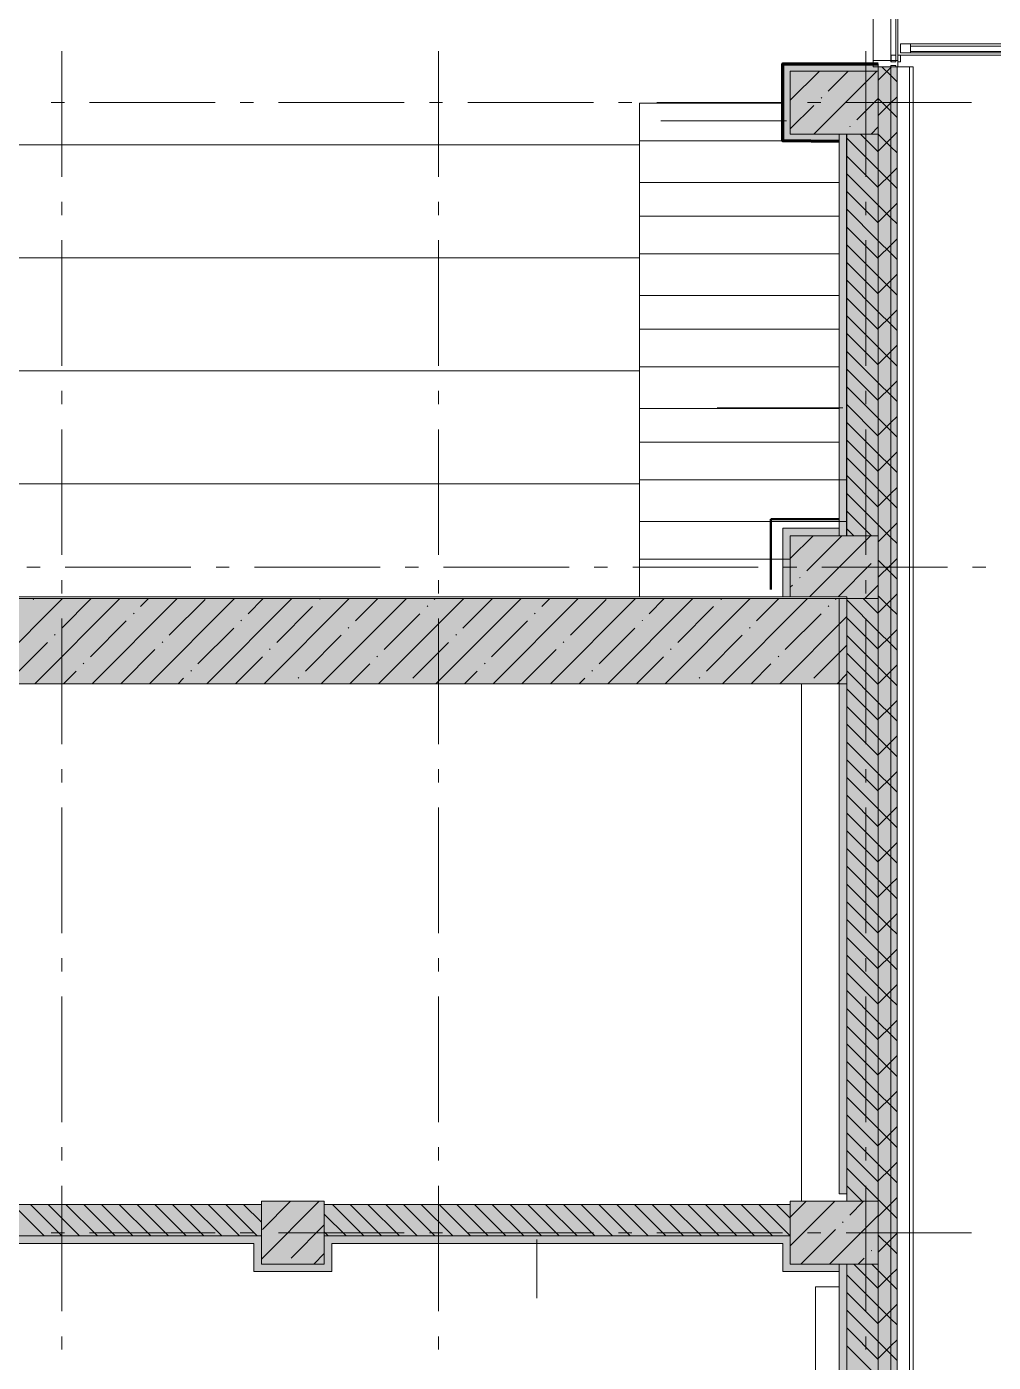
# Model space of a CAD drawing. Header units: millimetres. Extents: x -537608 to 253996, y -217170 to 186033.
# Drawn here: x -349005 to -341310, y -193632 to -182995 of the extents above; entities that cross this region are included whole.
import ezdxf

# ---------------------------------------------------------------- set-up
doc = ezdxf.new("R2010")
doc.units = ezdxf.units.MM
doc.layers.add('16) Лак 1.6м', color=160, linetype='Continuous', lineweight=90)
doc.layers.add('PDF _Геометрия', color=7, linetype='Continuous')
doc.layers.add('PDF _Сплошная заливка', color=7, linetype='Continuous', true_color=0xffffff)

msp = doc.modelspace()

# ---------------------------------------------------------------- hatches: boundary and pattern name
at = {"layer": 'PDF _Сплошная заливка', "transparency": 33554559}
h = msp.add_hatch(color=256, dxfattribs=at)
h.paths.add_polyline_path([(-342126.1903, -200599.6527), (-342126.1903, -198049.6522), (-342226.1907, -198049.6522), (-342226.1907, -200599.6527)], flags=0)
h.paths.add_polyline_path([(-342226.1907, -196349.6512), (-342126.1903, -196349.6512), (-342126.1903, -183314.6469), (-342226.1907, -183314.6469), (-342226.1907, -196149.6503)], flags=0)
h.paths.add_polyline_path([(-342126.1903, -178789.6441), (-342126.1903, -177149.6437), (-342226.1907, -177149.6437), (-342226.1907, -178789.6441)], flags=0)
h.paths.add_polyline_path([(-342126.1903, -175449.6437), (-342126.1903, -174249.6427), (-342226.1907, -174249.6427), (-342226.1907, -175449.6437)], flags=0)
h.paths.add_polyline_path([(-342226.1907, -172549.6422), (-342126.1903, -172549.6422), (-342126.1903, -171314.6409), (-342226.1907, -171314.6409), (-342226.1907, -172525.337)], flags=0)
h.paths.add_polyline_path([(-342226.1907, -169614.6411), (-342126.1903, -169614.6411), (-342126.1903, -168529.6399), (-342226.1907, -168529.6399), (-342226.1907, -168959.1343)], flags=0)
h = msp.add_hatch(color=256, dxfattribs=at)
h.paths.add_polyline_path([(-342126.1903, -200499.6523), (-342076.1901, -200499.6523), (-342076.1901, -198049.6522), (-342126.1903, -198049.6522), (-342126.1903, -200341.7158)], flags=0)
h.paths.add_polyline_path([(-342126.1903, -196349.6512), (-342076.1901, -196349.6512), (-342076.1901, -183314.6469), (-342126.1903, -183314.6469), (-342126.1903, -195349.0331)], flags=0)
h.paths.add_polyline_path([(-342076.1901, -178789.6441), (-342076.1901, -177149.6437), (-342126.1903, -177149.6437), (-342126.1903, -178789.6441)], flags=0)
h.paths.add_polyline_path([(-342126.1903, -175449.6437), (-342076.1901, -175449.6437), (-342076.1901, -174249.6427), (-342126.1903, -174249.6427), (-342126.1903, -175378.2996)], flags=0)
h.paths.add_polyline_path([(-342076.1901, -172549.6422), (-342076.1901, -171314.6409), (-342126.1903, -171314.6409), (-342126.1903, -172549.6422)], flags=0)
h.paths.add_polyline_path([(-342126.1903, -169614.6411), (-342076.1901, -169614.6411), (-342076.1901, -168529.6399), (-342126.1903, -168529.6399), (-342126.1903, -168959.1343)], flags=0)
at = {"layer": 'PDF _Сплошная заливка', "true_color": 0x56bc34, "transparency": 33554559}
for points in [[(-342226.1907, -183349.6475), (-342226.1907, -183289.6468), (-342986.1923, -183289.6468), (-342986.1923, -183349.6475), (-342355.0063, -183349.6475)], [(-342537.5166, -183909.646), (-342537.5166, -183849.6475), (-342986.1923, -183849.6475), (-342986.1923, -183909.646), (-342926.1939, -183909.646)], [(-342537.5166, -187049.6466), (-342537.5166, -186989.6481), (-342986.1923, -186989.6481), (-342986.1923, -187049.6466), (-342926.1939, -187049.6466)], [(-347196.1921, -192684.6504), (-347136.1935, -192684.6504), (-347136.1935, -192624.6498), (-351266.198, -192624.6498), (-351266.198, -192684.6504), (-349944.4302, -192684.6504)], [(-342986.1923, -192684.6504), (-342926.1939, -192684.6504), (-342926.1939, -192624.6498), (-346576.1928, -192624.6498), (-346576.1928, -192684.6504), (-343198.2756, -192684.6504)], [(-346636.1999, -192909.6493), (-346576.1928, -192909.6493), (-346576.1928, -192849.6508), (-347136.1935, -192849.6508), (-347136.1935, -192909.6493)], [(-342536.1904, -192909.6493), (-342476.1919, -192909.6493), (-342476.1919, -192849.6508), (-342926.1939, -192849.6508), (-342926.1939, -192909.6493)]]:
    msp.add_hatch(color=85, dxfattribs=at).paths.add_polyline_path(points)
at = {"layer": 'PDF _Сплошная заливка', "transparency": 33554559}
h = msp.add_hatch(color=256, dxfattribs=at)
h.paths.add_polyline_path([(-342355.0063, -200049.6524), (-342226.1907, -200049.6524), (-342226.1907, -198109.6508), (-342476.1919, -198109.6508), (-342476.1919, -200049.6524)], flags=0)
h.paths.add_polyline_path([(-342476.1919, -196289.6504), (-342226.1907, -196289.6504), (-342226.1907, -196149.6503), (-342476.1919, -196149.6503)], flags=0)
h.paths.add_polyline_path([(-342273.5299, -195649.6502), (-342226.1907, -195649.6502), (-342226.1907, -192849.6508), (-342476.1919, -192849.6508), (-342476.1919, -195649.6502), (-342355.0063, -195649.6502)], flags=0)
h.paths.add_polyline_path([(-342476.1919, -192349.6485), (-342226.1907, -192349.6485), (-342226.1907, -187549.6467), (-342476.1919, -187549.6467), (-342476.1919, -191069.5899)], flags=0)
h.paths.add_polyline_path([(-342322.9531, -187049.6466), (-342226.1907, -187049.6466), (-342226.1907, -183849.6475), (-342476.1919, -183849.6475), (-342476.1919, -187049.6466)], flags=0)
msp.add_hatch(color=256, dxfattribs=at).paths.add_polyline_path([(-342226.1907, -187549.6467), (-342226.1907, -187049.6466), (-342926.1939, -187049.6466), (-342926.1939, -187534.6471), (-342476.1919, -187534.6471), (-342476.1919, -187549.6467)])
h = msp.add_hatch(color=256, dxfattribs=at)
h.paths.add_polyline_path([(-342476.1919, -188227.104), (-342476.1919, -187549.6467), (-355326.197, -187549.6467), (-355326.197, -188227.104), (-343198.2756, -188227.104)], flags=0)
h.paths.add_polyline_path([(-355786.1973, -188227.104), (-355366.1989, -188227.104), (-355366.1989, -187549.6467), (-355786.1973, -187549.6467), (-355786.1973, -188216.6277)], flags=0)
h = msp.add_hatch(color=256, dxfattribs=at)
h.paths.add_polyline_path([(-342926.1939, -192624.6498), (-342926.1939, -192374.6487), (-346636.1999, -192374.6487), (-346636.1999, -192624.6498), (-343198.2756, -192624.6498)], flags=0)
h.paths.add_polyline_path([(-353317.5075, -192624.6498), (-352026.1996, -192624.6498), (-352026.1996, -192374.6487), (-355326.197, -192374.6487), (-355326.197, -192624.6498), (-355004.0461, -192624.6498)], flags=0)
h.paths.add_polyline_path([(-351326.1966, -192624.6498), (-347136.1935, -192624.6498), (-347136.1935, -192374.6487), (-351326.1966, -192374.6487), (-351326.1966, -192621.2481)], flags=0)
h.paths.add_polyline_path([(-355676.1986, -192624.6498), (-355366.1989, -192624.6498), (-355366.1989, -192374.6487), (-355676.1986, -192374.6487)], flags=0)
at = {"layer": 'PDF _Сплошная заливка', "true_color": 0xd225fe, "transparency": 33554559}
h = msp.add_hatch(color=200, dxfattribs=at)
h.paths.add_polyline_path([(-342476.1919, -197506.1517), (-342476.1919, -196149.6503), (-342536.1904, -196149.6503), (-342536.1904, -197506.1517)], flags=0)
h.paths.add_polyline_path([(-342524.9175, -195649.6502), (-342476.1919, -195649.6502), (-342478.2156, -192849.6508), (-342536.1904, -192849.6508), (-342536.1904, -195649.6502)], flags=0)

# ---------------------------------------------------------------- linework, layer by layer
at = {"layer": '16) Лак 1.6м'}
msp.add_lwpolyline([(-342537.5166, -183909.646), (-342986.1923, -183904.6469), (-342986.1923, -183289.6468), (-342226.1907, -183289.6468)], dxfattribs=at)
at = {"layer": 'PDF _Геометрия', "lineweight": 9}
for p, q in [((-342266.1926, -181514.6453), (-342266.1926, -183264.6467)), ((-342126.1903, -183264.6467), (-342126.1903, -181514.6453)), ((-342086.197, -181514.6453), (-342086.197, -183264.6467)), ((-342069.1973, -181514.6453), (-342069.1973, -183264.6467)), ((-342050.191, -183130.6468), (-342050.191, -183202.6459)), ((-341080.1902, -183130.6468), (-342050.191, -183130.6468)), ((-342050.191, -183130.6468), (-342050.191, -183202.6459)), ((-341080.1902, -183130.6468), (-342050.191, -183130.6468)), ((-341970.1958, -183202.6459), (-341970.1958, -183130.6468)), ((-341160.194, -183148.6476), (-341970.1958, -183148.6476)), ((-342126.1903, -183264.6467), (-342266.1926, -183264.6467)), ((-342266.1926, -183264.6467), (-342266.1926, -183314.6469)), ((-342086.197, -183264.6467), (-342126.1903, -183264.6467)), ((-342126.1903, -183274.6471), (-342126.1903, -183264.6467)), ((-342122.1944, -183274.6471), (-342122.1944, -183220.6467)), ((-342122.1944, -183220.6467), (-342086.197, -183220.6467)), ((-342086.197, -183220.6467), (-342122.1944, -183220.6467)), ((-342122.1944, -183220.6467), (-342122.1944, -183274.6471)), ((-342069.1973, -183264.6467), (-342086.197, -183264.6467)), ((-342086.197, -183264.6467), (-342086.197, -183274.6471)), ((-342050.191, -183220.6467), (-342069.1973, -183220.6467)), ((-342069.1973, -183220.6467), (-342050.191, -183220.6467)), ((-342069.1973, -183314.6469), (-342069.1973, -183264.6467)), ((-342050.191, -183202.6459), (-341080.1902, -183202.6459)), ((-342050.191, -183202.6459), (-341080.1902, -183202.6459)), ((-341080.1902, -183220.6467), (-342050.191, -183220.6467)), ((-342050.191, -183220.6467), (-342050.191, -183274.6471)), ((-342050.191, -183274.6471), (-342050.191, -183220.6467)), ((-341160.194, -183192.6475), (-341970.1958, -183192.6475)), ((-342226.1907, -183289.6468), (-342986.1923, -183289.6468)), ((-342986.1923, -183289.6468), (-342986.1923, -183349.6475)), ((-342986.1923, -183349.6475), (-342986.1923, -183849.6475)), ((-342926.1939, -183581.1116), (-342694.7254, -183349.6475)), ((-342926.1939, -183349.6475), (-342926.1939, -183849.6475)), ((-342226.1907, -183349.6475), (-342926.1939, -183349.6475)), ((-342738.5337, -183849.6475), (-342238.5315, -183349.6475)), ((-342624.1946, -183507.2136), (-342466.6327, -183349.6475)), ((-342266.1926, -183314.6469), (-342126.1903, -183314.6469)), ((-342226.1907, -183349.6475), (-342226.1907, -183289.6468)), ((-342126.1903, -183314.6469), (-342226.1907, -183314.6469)), ((-342226.1907, -183314.6469), (-342226.1907, -183349.6475)), ((-342226.1907, -183419.4183), (-342126.1903, -183319.4178)), ((-342226.1907, -183849.6475), (-342226.1907, -183349.6475)), ((-342126.1903, -183384.6868), (-342196.2302, -183314.6469)), ((-342086.197, -183274.6471), (-342126.1903, -183274.6471)), ((-342126.1903, -183314.6469), (-342126.1903, -183304.6464)), ((-342126.1903, -183304.6464), (-342086.197, -183304.6464)), ((-342126.1903, -183319.4178), (-342121.4193, -183314.6469)), ((-342126.1903, -196349.6512), (-342126.1903, -183314.6469)), ((-342076.1901, -183314.6469), (-342126.1903, -183314.6469)), ((-342086.197, -183304.6464), (-342086.197, -183314.6469)), ((-342086.197, -183314.6469), (-342069.1973, -183314.6469)), ((-342076.1901, -196349.6512), (-342076.1901, -183314.6469)), ((-341976.1982, -183314.6469), (-342076.1901, -183314.6469)), ((-342050.191, -183274.6471), (-342069.1973, -183274.6471)), ((-342069.1973, -183274.6471), (-342050.191, -183274.6471)), ((-341976.1982, -196349.6512), (-341976.1982, -183314.6469)), ((-341949.1916, -183314.6469), (-341976.1982, -183314.6469)), ((-341949.1916, -196349.6512), (-341949.1916, -183314.6469)), ((-342076.1901, -183434.6849), (-342126.1903, -183384.6868)), ((-342681.2221, -183564.2368), (-342676.4769, -183559.496)), ((-342396.0933, -183735.3105), (-342226.1907, -183565.408)), ((-342126.1903, -183667.529), (-342226.1907, -183567.5286)), ((-342126.1903, -183602.2622), (-342076.1901, -183552.262)), ((-342926.1939, -183809.2107), (-342738.2495, -183621.2621)), ((-342226.1907, -183702.2605), (-342126.1903, -183602.2622)), ((-342076.1901, -183717.5293), (-342126.1903, -183667.529)), ((-342956.1974, -183743.3884), (-343956.1932, -183743.3884)), ((-342453.1208, -183792.3358), (-342448.3842, -183787.5951)), ((-342282.3312, -183849.6475), (-342226.1907, -183793.5071)), ((-342986.1923, -183849.6475), (-342986.1923, -183909.646)), ((-342926.1939, -183849.6475), (-342226.1907, -183849.6475)), ((-342537.5166, -183909.646), (-342537.5166, -183849.6475)), ((-342510.4324, -183849.6475), (-342510.1483, -183849.3612)), ((-342477.518, -187049.6466), (-342477.518, -183849.6475)), ((-342476.1919, -183849.6475), (-342476.1919, -187049.6466)), ((-342226.1907, -184133.2132), (-342476.1919, -183883.2142)), ((-342226.1907, -183991.792), (-342368.3374, -183849.6475)), ((-342226.1907, -187049.6466), (-342226.1907, -183849.6475)), ((-342226.1907, -183849.6475), (-342226.1907, -187049.6466)), ((-342126.1903, -183950.3714), (-342226.1907, -183850.3709)), ((-342226.1907, -183985.105), (-342126.1903, -183885.1045)), ((-342126.1903, -183885.1045), (-342076.1901, -183835.1043)), ((-342986.1923, -183909.646), (-342537.5166, -183909.646)), ((-342537.5166, -183909.646), (-342537.5166, -186989.6481)), ((-342076.1901, -184000.3716), (-342126.1903, -183950.3714)), ((-342226.1907, -184274.6365), (-342476.1919, -184024.6354)), ((-342126.1903, -184167.9468), (-342076.1901, -184117.9466)), ((-342226.1907, -184416.0576), (-342476.1919, -184166.0565)), ((-342126.1903, -184233.2136), (-342226.1907, -184133.2132)), ((-342226.1907, -184267.9472), (-342126.1903, -184167.9468)), ((-342226.1907, -184557.4788), (-342476.1919, -184307.4776)), ((-342076.1901, -184283.2138), (-342126.1903, -184233.2136)), ((-342126.1903, -184516.0581), (-342226.1907, -184416.0576)), ((-342126.1903, -184450.7891), (-342076.1901, -184400.791)), ((-342226.1907, -184698.8999), (-342476.1919, -184448.8988)), ((-342226.1907, -184550.7895), (-342126.1903, -184450.7891)), ((-342076.1901, -184566.0562), (-342126.1903, -184516.0581)), ((-342226.1907, -184840.321), (-342476.1919, -184590.3221)), ((-342226.1907, -184981.7422), (-342476.1919, -184731.7432)), ((-342126.1903, -184798.9003), (-342226.1907, -184698.8999)), ((-342226.1907, -184833.6339), (-342126.1903, -184733.6335)), ((-342126.1903, -184733.6335), (-342076.1901, -184683.6333)), ((-342076.1901, -184848.9005), (-342126.1903, -184798.9003)), ((-342226.1907, -185123.1633), (-342476.1919, -184873.1644)), ((-342126.1903, -185016.4758), (-342076.1901, -184966.4756)), ((-342226.1907, -185264.5844), (-342476.1919, -185014.5855)), ((-342126.1903, -185081.7426), (-342226.1907, -184981.7422)), ((-342226.1907, -185116.4763), (-342126.1903, -185016.4758)), ((-342226.1907, -185406.0056), (-342476.1919, -185156.0067)), ((-342076.1901, -185131.7429), (-342126.1903, -185081.7426)), ((-342126.1903, -185364.5849), (-342226.1907, -185264.5844)), ((-342126.1903, -185299.318), (-342076.1901, -185249.3178)), ((-342226.1907, -185547.4268), (-342476.1919, -185297.4278)), ((-342226.1907, -185399.3185), (-342126.1903, -185299.318)), ((-342076.1901, -185414.5851), (-342126.1903, -185364.5849)), ((-342226.1907, -185688.85), (-342476.1919, -185438.8489)), ((-342226.1907, -185830.2711), (-342476.1919, -185580.27)), ((-342126.1903, -185647.4272), (-342226.1907, -185547.4268)), ((-342226.1907, -185682.1608), (-342126.1903, -185582.1604)), ((-342126.1903, -185582.1604), (-342076.1901, -185532.1601)), ((-342076.1901, -185697.4274), (-342126.1903, -185647.4272)), ((-342226.1907, -185971.6923), (-342476.1919, -185721.6912)), ((-342126.1903, -185865.0026), (-342076.1901, -185815.0045)), ((-342226.1907, -186113.1135), (-342476.1919, -185863.1124)), ((-342126.1903, -185930.2716), (-342226.1907, -185830.2711)), ((-342226.1907, -185965.003), (-342126.1903, -185865.0026)), ((-342507.5216, -186030.1515), (-343507.5175, -186030.1515)), ((-342226.1907, -186254.5346), (-342476.1919, -186004.5356)), ((-342076.1901, -185980.2697), (-342126.1903, -185930.2716)), ((-342126.1903, -186213.1139), (-342226.1907, -186113.1135)), ((-342126.1903, -186147.8471), (-342076.1901, -186097.8469)), ((-342226.1907, -186395.9557), (-342476.1919, -186145.9567)), ((-342226.1907, -186247.8475), (-342126.1903, -186147.8471)), ((-342076.1901, -186263.1141), (-342126.1903, -186213.1139)), ((-342226.1907, -186537.3768), (-342476.1919, -186287.3779)), ((-342226.1907, -186678.798), (-342476.1919, -186428.7991)), ((-342126.1903, -186495.9562), (-342226.1907, -186395.9557)), ((-342226.1907, -186530.6898), (-342126.1903, -186430.6893)), ((-342126.1903, -186430.6893), (-342076.1901, -186380.6891)), ((-342076.1901, -186545.9564), (-342126.1903, -186495.9562)), ((-342226.1907, -186820.2213), (-342476.1919, -186570.2202)), ((-342126.1903, -186713.5316), (-342076.1901, -186663.5314)), ((-342226.1907, -186961.6424), (-342476.1919, -186711.6413)), ((-342126.1903, -186778.7984), (-342226.1907, -186678.798)), ((-342226.1907, -186813.5321), (-342126.1903, -186713.5316)), ((-342076.1901, -186828.7987), (-342126.1903, -186778.7984)), ((-342279.6098, -187049.6466), (-342476.1919, -186853.0624)), ((-342537.5166, -186989.6481), (-342986.1923, -186989.6481)), ((-342986.1923, -186989.6481), (-342986.1923, -187049.6466)), ((-342537.5166, -187049.6466), (-342537.5166, -186989.6481)), ((-342126.1903, -187061.6429), (-342226.1907, -186961.6424)), ((-342126.1903, -186996.3739), (-342076.1901, -186946.3758)), ((-342986.1923, -187049.6466), (-342986.1923, -187534.6471)), ((-342926.1939, -187230.6886), (-342745.1562, -187049.6466)), ((-342226.1907, -187049.6466), (-342926.1939, -187049.6466)), ((-342926.1939, -187049.6466), (-342926.1939, -187534.6471)), ((-342795.2684, -187327.8643), (-342517.0549, -187049.6466)), ((-342773.9541, -187534.6471), (-342288.9537, -187049.6466)), ((-342421.0331, -187049.6466), (-342476.1919, -186994.4836)), ((-342226.1907, -187096.3743), (-342126.1903, -186996.3739)), ((-342226.1907, -187549.6467), (-342226.1907, -187049.6466)), ((-342076.1901, -187111.6409), (-342126.1903, -187061.6429)), ((-342545.8528, -187534.6471), (-342282.047, -187270.839)), ((-342126.1903, -187344.4851), (-342226.1907, -187244.4847)), ((-342226.1907, -187379.2188), (-342126.1903, -187279.2184)), ((-342126.1903, -187279.2184), (-342076.1901, -187229.2181)), ((-342852.2958, -187384.8875), (-342847.5507, -187380.1467)), ((-342076.1901, -187394.4854), (-342126.1903, -187344.4851)), ((-342926.1939, -187458.7877), (-342909.3233, -187441.9128)), ((-342332.762, -187549.6467), (-342226.1907, -187443.084)), ((-342126.1903, -187562.0606), (-342076.1901, -187512.0604)), ((-355326.197, -187534.6471), (-342476.1919, -187534.6471)), ((-342476.1919, -187549.6467), (-355326.197, -187549.6467)), ((-349396.9768, -188227.104), (-348719.5195, -187549.6467)), ((-348953.9332, -187555.9613), (-348947.6207, -187549.6467)), ((-348940.7744, -188227.104), (-348263.3256, -187549.6467)), ((-348725.832, -187784.0603), (-348491.4183, -187549.6467)), ((-348484.5805, -188227.104), (-347807.1231, -187549.6467)), ((-348098.5643, -187612.9866), (-348035.2244, -187549.6467)), ((-348028.3866, -188227.104), (-347350.9292, -187549.6467)), ((-347870.463, -187841.0857), (-347585.3429, -187555.9613)), ((-347572.1841, -188227.104), (-346894.7267, -187549.6467)), ((-347243.1953, -187670.0119), (-347122.828, -187549.6467)), ((-347115.9902, -188227.104), (-346438.5329, -187549.6467)), ((-347015.0941, -187898.111), (-346729.974, -187612.9866)), ((-346672.9466, -187555.9613), (-346668.2014, -187551.2205)), ((-346659.7877, -188227.104), (-345982.3389, -187549.6467)), ((-346387.8265, -187727.0372), (-346210.4316, -187549.6467)), ((-346203.5938, -188227.104), (-345526.1364, -187549.6467)), ((-345817.5776, -187612.9866), (-345812.8325, -187608.2458)), ((-345760.5501, -187555.9613), (-345754.2377, -187549.6467)), ((-345747.3999, -188227.104), (-345069.9426, -187549.6467)), ((-345532.4489, -187784.0603), (-345298.0438, -187549.6467)), ((-345291.1974, -188227.104), (-344613.7401, -187549.6467)), ((-344905.1812, -187612.9866), (-344841.8413, -187549.6467)), ((-344835.0035, -188227.104), (-344157.5461, -187549.6467)), ((-344677.08, -187841.0857), (-344391.9599, -187555.9613)), ((-344378.8096, -188227.104), (-343701.3523, -187549.6467)), ((-344049.8123, -187670.0119), (-343929.4449, -187549.6467)), ((-343922.6071, -188227.104), (-343245.1498, -187549.6467)), ((-343821.711, -187898.111), (-343536.5909, -187612.9866)), ((-343479.5635, -187555.9613), (-343474.827, -187551.2205)), ((-343466.4132, -188227.104), (-342788.9559, -187549.6467)), ((-343194.4434, -187727.0372), (-343017.0571, -187549.6467)), ((-342624.1946, -187612.9866), (-342619.458, -187608.2458)), ((-342567.1671, -187555.9613), (-342560.8546, -187549.6467)), ((-342536.1904, -187549.6467), (-342536.1904, -192289.65)), ((-342476.1919, -187534.6471), (-342476.1919, -187549.6467)), ((-342476.1919, -188227.104), (-342476.1919, -187549.6467)), ((-342476.1919, -187549.6467), (-342476.1919, -192349.6485)), ((-342476.1919, -192289.65), (-342476.1919, -187549.6467)), ((-342476.1919, -187549.6467), (-342226.1907, -187549.6467)), ((-342226.1907, -187810.1714), (-342476.1919, -187560.1703)), ((-342226.1907, -187668.7481), (-342345.2922, -187549.6467)), ((-342126.1903, -187627.3274), (-342226.1907, -187527.327)), ((-342226.1907, -192349.6485), (-342226.1907, -187549.6467)), ((-342226.1907, -187549.6467), (-342226.1907, -192349.6485)), ((-342226.1907, -187662.061), (-342126.1903, -187562.0606)), ((-342076.1901, -187677.3277), (-342126.1903, -187627.3274)), ((-348497.7307, -188012.1595), (-348212.6106, -187727.0372)), ((-348155.5832, -187670.0119), (-348150.8466, -187665.269)), ((-347300.2142, -187727.0372), (-347295.4777, -187722.2943)), ((-346159.7252, -187955.1341), (-345874.6051, -187670.0119)), ((-345304.3562, -188012.1595), (-345019.2276, -187727.0372)), ((-344962.2087, -187670.0119), (-344957.4636, -187665.269)), ((-344106.8398, -187727.0372), (-344102.0946, -187722.2943)), ((-343010.2108, -188227.104), (-342476.1919, -187693.083)), ((-342966.3421, -187955.1341), (-342681.2221, -187670.0119)), ((-342226.1907, -187951.5926), (-342476.1919, -187701.5915)), ((-348782.8594, -187841.0857), (-348778.1143, -187836.3449)), ((-347642.3617, -188069.1848), (-347357.2417, -187784.0603)), ((-346786.9929, -188126.2079), (-346501.8728, -187841.0857)), ((-346444.8453, -187784.0603), (-346440.1088, -187779.3196)), ((-345589.4763, -187841.0857), (-345584.7399, -187836.3449)), ((-344448.9874, -188069.1848), (-344163.8586, -187784.0603)), ((-343593.6184, -188126.2079), (-343308.4897, -187841.0857)), ((-343251.4708, -187784.0603), (-343246.7258, -187779.3196)), ((-342226.1907, -188093.0137), (-342476.1919, -187843.0126)), ((-342126.1903, -187910.1697), (-342226.1907, -187810.1714)), ((-342126.1903, -187844.9029), (-342076.1901, -187794.9027)), ((-349125.007, -188183.2333), (-348839.8869, -187898.111)), ((-347927.4905, -187898.111), (-347922.7454, -187893.368)), ((-345931.6239, -188183.2333), (-345646.5038, -187898.111)), ((-344734.1075, -187898.111), (-344729.3623, -187893.368)), ((-342738.2495, -188183.2333), (-342476.1919, -187921.1821)), ((-342226.1907, -187944.9033), (-342126.1903, -187844.9029)), ((-342076.1901, -187960.1699), (-342126.1903, -187910.1697)), ((-348256.4792, -188227.104), (-347984.5094, -187955.1341)), ((-347344.0914, -188227.104), (-347129.1404, -188012.1595)), ((-347072.1216, -187955.1341), (-347067.3765, -187950.3934)), ((-346216.7527, -188012.1595), (-346212.0075, -188007.4187)), ((-345063.1048, -188227.104), (-344791.1349, -187955.1341)), ((-344150.7084, -188227.104), (-343935.766, -188012.1595)), ((-343878.7385, -187955.1341), (-343873.9934, -187950.3934)), ((-343023.3696, -188012.1595), (-343018.6245, -188007.4187)), ((-342226.1907, -188234.4348), (-342476.1919, -187984.4337)), ((-348712.6817, -188227.104), (-348611.7856, -188126.2079)), ((-348554.7582, -188069.1848), (-348550.0217, -188064.4418)), ((-347699.3892, -188126.2079), (-347694.6441, -188121.4671)), ((-346431.6951, -188227.104), (-346273.7715, -188069.1848)), ((-345519.2986, -188227.104), (-345418.4026, -188126.2079)), ((-345361.3751, -188069.1848), (-345356.6386, -188064.4418)), ((-344506.0062, -188126.2079), (-344501.2697, -188121.4671)), ((-343238.312, -188227.104), (-343080.3971, -188069.1848)), ((-342554.0169, -188227.104), (-342476.1919, -188149.2812)), ((-342226.1907, -188375.8559), (-342476.1919, -188125.8549)), ((-342126.1903, -188193.0141), (-342226.1907, -188093.0137)), ((-342226.1907, -188227.7456), (-342126.1903, -188127.7452)), ((-342126.1903, -188127.7452), (-342076.1901, -188077.7471)), ((-355326.197, -188227.104), (-342476.1919, -188227.104)), ((-347800.2853, -188227.104), (-347756.4167, -188183.2333)), ((-346844.0203, -188183.2333), (-346839.2752, -188178.4924)), ((-344606.9023, -188227.104), (-344563.0337, -188183.2333)), ((-343650.6372, -188183.2333), (-343645.9008, -188178.4924)), ((-342226.1907, -188517.2771), (-342476.1919, -188267.2782)), ((-342076.1901, -188243.0122), (-342126.1903, -188193.0141)), ((-342126.1903, -188410.5896), (-342076.1901, -188360.5894)), ((-342226.1907, -188658.6983), (-342476.1919, -188408.6993)), ((-342126.1903, -188475.8564), (-342226.1907, -188375.8559)), ((-342226.1907, -188510.59), (-342126.1903, -188410.5896)), ((-342076.1901, -188525.8566), (-342126.1903, -188475.8564)), ((-342226.1907, -188800.1194), (-342476.1919, -188550.1204)), ((-342226.1907, -188941.5426), (-342476.1919, -188691.5416)), ((-342126.1903, -188758.6987), (-342226.1907, -188658.6983)), ((-342226.1907, -188793.4323), (-342126.1903, -188693.4319)), ((-342126.1903, -188693.4319), (-342076.1901, -188643.4316)), ((-342076.1901, -188808.6989), (-342126.1903, -188758.6987)), ((-342226.1907, -189082.9638), (-342476.1919, -188832.9627)), ((-342226.1907, -189224.385), (-342476.1919, -188974.3839)), ((-342126.1903, -189041.5409), (-342226.1907, -188941.5426)), ((-342226.1907, -189076.2746), (-342126.1903, -188976.2741)), ((-342126.1903, -188976.2741), (-342076.1901, -188926.2739)), ((-342226.1907, -189365.8061), (-342476.1919, -189115.805)), ((-342076.1901, -189091.5412), (-342126.1903, -189041.5409)), ((-342126.1903, -189324.3854), (-342226.1907, -189224.385)), ((-342126.1903, -189259.1164), (-342076.1901, -189209.1184)), ((-342226.1907, -189507.2272), (-342476.1919, -189257.2261)), ((-342226.1907, -189359.1169), (-342126.1903, -189259.1164)), ((-342076.1901, -189374.3835), (-342126.1903, -189324.3854)), ((-342226.1907, -189648.6484), (-342476.1919, -189398.6495)), ((-342226.1907, -189790.0695), (-342476.1919, -189540.0706)), ((-342126.1903, -189607.2276), (-342226.1907, -189507.2272)), ((-342226.1907, -189641.9613), (-342126.1903, -189541.9608)), ((-342126.1903, -189541.9608), (-342076.1901, -189491.9606)), ((-342076.1901, -189657.2279), (-342126.1903, -189607.2276)), ((-342226.1907, -189931.4906), (-342476.1919, -189681.4917)), ((-342226.1907, -190072.9139), (-342476.1919, -189822.9128)), ((-342126.1903, -189890.07), (-342226.1907, -189790.0695)), ((-342226.1907, -189924.8036), (-342126.1903, -189824.8031)), ((-342126.1903, -189824.8031), (-342076.1901, -189774.8029)), ((-342226.1907, -190214.3351), (-342476.1919, -189964.334)), ((-342076.1901, -189940.0702), (-342126.1903, -189890.07)), ((-342126.1903, -190172.9122), (-342226.1907, -190072.9139)), ((-342126.1903, -190107.6454), (-342076.1901, -190057.6452)), ((-342226.1907, -190355.7562), (-342476.1919, -190105.7551)), ((-342226.1907, -190207.6458), (-342126.1903, -190107.6454)), ((-342076.1901, -190222.9124), (-342126.1903, -190172.9122)), ((-342226.1907, -190497.1774), (-342476.1919, -190247.1762)), ((-342226.1907, -190638.5985), (-342476.1919, -190388.5995)), ((-342126.1903, -190455.7567), (-342226.1907, -190355.7562)), ((-342226.1907, -190490.4881), (-342126.1903, -190390.4877)), ((-342126.1903, -190390.4877), (-342076.1901, -190340.4896)), ((-342076.1901, -190505.7569), (-342126.1903, -190455.7567)), ((-342226.1907, -190780.0196), (-342476.1919, -190530.0207)), ((-342226.1907, -190921.4408), (-342476.1919, -190671.4418)), ((-342126.1903, -190738.5989), (-342226.1907, -190638.5985)), ((-342226.1907, -190773.3325), (-342126.1903, -190673.3321)), ((-342126.1903, -190673.3321), (-342076.1901, -190623.3319)), ((-342226.1907, -191062.8619), (-342476.1919, -190812.863)), ((-342076.1901, -190788.5991), (-342126.1903, -190738.5989)), ((-342126.1903, -191021.4412), (-342226.1907, -190921.4408)), ((-342126.1903, -190956.1744), (-342076.1901, -190906.1742)), ((-342226.1907, -191204.2852), (-342476.1919, -190954.2841)), ((-342226.1907, -191056.1749), (-342126.1903, -190956.1744)), ((-342076.1901, -191071.4415), (-342126.1903, -191021.4412)), ((-342226.1907, -191345.7063), (-342476.1919, -191095.7052)), ((-342226.1907, -191487.1275), (-342476.1919, -191237.1264)), ((-342126.1903, -191304.2835), (-342226.1907, -191204.2852)), ((-342226.1907, -191339.0171), (-342126.1903, -191239.0166)), ((-342126.1903, -191239.0166), (-342076.1901, -191189.0164)), ((-342076.1901, -191354.2837), (-342126.1903, -191304.2835)), ((-342226.1907, -191628.5486), (-342476.1919, -191378.5475)), ((-342226.1907, -191769.9698), (-342476.1919, -191519.9708)), ((-342126.1903, -191587.1279), (-342226.1907, -191487.1275)), ((-342226.1907, -191621.8594), (-342126.1903, -191521.8611)), ((-342126.1903, -191521.8611), (-342076.1901, -191471.8609)), ((-342226.1907, -191911.3909), (-342476.1919, -191661.3919)), ((-342076.1901, -191637.1282), (-342126.1903, -191587.1279)), ((-342126.1903, -191869.9702), (-342226.1907, -191769.9698)), ((-342126.1903, -191804.7034), (-342076.1901, -191754.7031)), ((-342226.1907, -192052.8121), (-342476.1919, -191802.8131)), ((-342226.1907, -191904.7038), (-342126.1903, -191804.7034)), ((-342076.1901, -191919.9704), (-342126.1903, -191869.9702)), ((-342226.1907, -192194.2332), (-342476.1919, -191944.2342)), ((-342226.1907, -192335.6565), (-342476.1919, -192085.6553)), ((-342126.1903, -192152.8125), (-342226.1907, -192052.8121)), ((-342226.1907, -192187.5461), (-342126.1903, -192087.5457)), ((-342126.1903, -192087.5457), (-342076.1901, -192037.5455)), ((-342076.1901, -192202.8127), (-342126.1903, -192152.8125)), ((-342536.1904, -192289.65), (-342476.1919, -192289.65)), ((-342353.6198, -192349.6485), (-342476.1919, -192227.0765)), ((-347136.1935, -192374.6487), (-351326.1966, -192374.6487)), ((-348866.8505, -192624.6498), (-349116.8516, -192374.6487)), ((-348725.4272, -192624.6498), (-348975.4283, -192374.6487)), ((-348584.0039, -192624.6498), (-348834.005, -192374.6487)), ((-348442.5892, -192624.6498), (-348692.5817, -192374.6487)), ((-348301.1659, -192624.6498), (-348551.1671, -192374.6487)), ((-348159.7427, -192624.6498), (-348409.7438, -192374.6487)), ((-348018.3194, -192624.6498), (-348268.3204, -192374.6487)), ((-347876.896, -192624.6498), (-348126.8972, -192374.6487)), ((-347735.4814, -192624.6498), (-347985.4739, -192374.6487)), ((-347594.0581, -192624.6498), (-347844.0592, -192374.6487)), ((-347452.6348, -192624.6498), (-347702.6359, -192374.6487)), ((-347311.2115, -192624.6498), (-347561.2126, -192374.6487)), ((-347169.7882, -192624.6498), (-347419.7893, -192374.6487)), ((-347136.1935, -192516.8254), (-347278.3747, -192374.6487)), ((-347136.1935, -192353.0846), (-347132.7574, -192349.6485)), ((-347136.1935, -192809.2828), (-346676.5635, -192349.6485)), ((-346636.1999, -192349.6485), (-347136.1935, -192349.6485)), ((-347136.1935, -192349.6485), (-347136.1935, -192849.6508)), ((-347129.1404, -192574.1307), (-346904.6647, -192349.6485)), ((-346636.1999, -192849.6508), (-346636.1999, -192349.6485)), ((-342926.1939, -192374.6487), (-346636.1999, -192374.6487)), ((-346321.2657, -192624.6498), (-346571.2668, -192374.6487)), ((-346179.8424, -192624.6498), (-346429.8435, -192374.6487)), ((-346038.4191, -192624.6498), (-346288.4202, -192374.6487)), ((-345896.9958, -192624.6498), (-346146.9969, -192374.6487)), ((-345755.5812, -192624.6498), (-346005.5823, -192374.6487)), ((-345614.1578, -192624.6498), (-345864.1589, -192374.6487)), ((-345472.7345, -192624.6498), (-345722.7356, -192374.6487)), ((-345331.3113, -192624.6498), (-345581.3124, -192374.6487)), ((-345189.8966, -192624.6498), (-345439.8891, -192374.6487)), ((-345048.4733, -192624.6498), (-345298.4744, -192374.6487)), ((-344907.05, -192624.6498), (-345157.0511, -192374.6487)), ((-344765.6267, -192624.6498), (-345015.6278, -192374.6487)), ((-344624.2034, -192624.6498), (-344874.2045, -192374.6487)), ((-344482.7888, -192624.6498), (-344732.7898, -192374.6487)), ((-344341.3654, -192624.6498), (-344591.3665, -192374.6487)), ((-344199.9421, -192624.6498), (-344449.9432, -192374.6487)), ((-344058.5189, -192624.6498), (-344308.52, -192374.6487)), ((-343917.1042, -192624.6498), (-344167.0967, -192374.6487)), ((-343775.6809, -192624.6498), (-344025.682, -192374.6487)), ((-343634.2576, -192624.6498), (-343884.2587, -192374.6487)), ((-343492.8343, -192624.6498), (-343742.8354, -192374.6487)), ((-343351.411, -192624.6498), (-343601.4121, -192374.6487)), ((-343209.9963, -192624.6498), (-343459.9888, -192374.6487)), ((-343068.573, -192624.6498), (-343318.5741, -192374.6487)), ((-342927.1497, -192624.6498), (-343177.1509, -192374.6487)), ((-342926.1939, -192484.1845), (-343035.7276, -192374.6487)), ((-342926.1939, -192705.0562), (-342570.7841, -192349.6485)), ((-342926.1939, -192476.9571), (-342798.8853, -192349.6485)), ((-342926.1939, -192349.6485), (-342926.1939, -192849.6508)), ((-342226.1907, -192349.6485), (-342926.1939, -192349.6485)), ((-342453.1208, -192460.0822), (-342342.6915, -192349.6485)), ((-342126.1903, -192435.6548), (-342226.1907, -192335.6565)), ((-342226.1907, -192849.6508), (-342226.1907, -192349.6485)), ((-342226.1907, -192470.3884), (-342126.1903, -192370.3879)), ((-342126.1903, -192370.3879), (-342076.1901, -192320.3877)), ((-346462.689, -192624.6498), (-346636.1999, -192451.1388)), ((-342614.5923, -192849.6508), (-342226.1907, -192461.2534)), ((-342510.1483, -192517.1075), (-342505.4031, -192512.3645)), ((-342076.1901, -192485.655), (-342126.1903, -192435.6548)), ((-351266.198, -192624.6498), (-347136.1935, -192624.6498)), ((-347136.1935, -192624.6498), (-351266.198, -192624.6498)), ((-346901.0478, -192802.2298), (-346636.1999, -192537.3819)), ((-346604.1036, -192624.6498), (-346636.1999, -192592.5599)), ((-346576.1928, -192624.6498), (-346636.1999, -192624.6498)), ((-346636.1999, -192624.6498), (-346576.1928, -192624.6498)), ((-346576.1928, -192624.6498), (-342926.1939, -192624.6498)), ((-342926.1939, -192624.6498), (-346576.1928, -192624.6498)), ((-342842.6936, -192849.6508), (-342567.1671, -192574.1307)), ((-342126.1903, -192718.4992), (-342226.1907, -192618.4988)), ((-342126.1903, -192653.2324), (-342076.1901, -192603.2322)), ((-351266.198, -192684.6504), (-347196.1921, -192684.6504)), ((-347196.1921, -192684.6504), (-347196.1921, -192909.6493)), ((-346576.1928, -192849.6508), (-346576.1928, -192684.6504)), ((-346576.1928, -192684.6504), (-342986.1923, -192684.6504)), ((-344944.8042, -192654.649), (-344944.8042, -193120.8003)), ((-342986.1923, -192684.6504), (-342986.1923, -192909.6493)), ((-342226.1907, -192753.2307), (-342126.1903, -192653.2324)), ((-342076.1901, -192768.4994), (-342126.1903, -192718.4992)), ((-346720.3632, -192849.6508), (-346636.1999, -192765.4789)), ((-342386.4911, -192849.6508), (-342339.0745, -192802.2298)), ((-342282.047, -192745.2044), (-342277.3105, -192740.4637)), ((-347196.1921, -192909.6493), (-347136.1935, -192909.6493)), ((-347136.1935, -192849.6508), (-346636.1999, -192849.6508)), ((-347136.1935, -192909.6493), (-346576.1928, -192909.6493)), ((-346576.1928, -192909.6493), (-346576.1928, -192849.6508)), ((-342986.1923, -192909.6493), (-342926.1939, -192909.6493)), ((-342926.1939, -192849.6508), (-342226.1907, -192849.6508)), ((-342926.1939, -192909.6493), (-342536.1904, -192909.6493)), ((-342536.1904, -192849.6508), (-342536.1904, -195649.6502)), ((-342536.1904, -192909.6493), (-342536.1904, -195589.6517)), ((-342476.1919, -192909.6493), (-342476.1919, -192849.6508)), ((-342476.1919, -192849.6508), (-342476.1919, -192909.6493)), ((-342476.1919, -195649.6502), (-342476.1919, -192849.6508)), ((-342476.1919, -192909.6493), (-342476.1919, -195649.6502)), ((-342476.1919, -195649.6502), (-342476.1919, -192909.6493)), ((-342226.1907, -193184.1833), (-342476.1919, -192934.1844)), ((-342226.1907, -193042.7621), (-342419.3108, -192849.6508)), ((-342226.1907, -192901.341), (-342277.8875, -192849.6508)), ((-342226.1907, -195649.6502), (-342226.1907, -192849.6508)), ((-342226.1907, -192849.6508), (-342226.1907, -195649.6502)), ((-342126.1903, -193001.3415), (-342226.1907, -192901.341)), ((-342226.1907, -193036.0751), (-342126.1903, -192936.0746)), ((-342126.1903, -192936.0746), (-342076.1901, -192886.0744)), ((-342076.1901, -193051.3417), (-342126.1903, -193001.3415)), ((-342226.1907, -193325.6045), (-342476.1919, -193075.6055)), ((-342226.1907, -193467.0277), (-342476.1919, -193217.0266)), ((-342126.1903, -193284.1837), (-342226.1907, -193184.1833)), ((-342226.1907, -193318.9174), (-342126.1903, -193218.9169)), ((-342126.1903, -193218.9169), (-342076.1901, -193168.9167)), ((-342226.1907, -193608.4489), (-342476.1919, -193358.4477)), ((-342076.1901, -193334.1839), (-342126.1903, -193284.1837)), ((-342126.1903, -193567.026), (-342226.1907, -193467.0277)), ((-342126.1903, -193501.7592), (-342076.1901, -193451.759)), ((-342226.1907, -193749.87), (-342476.1919, -193499.8689)), ((-342226.1907, -193601.7596), (-342126.1903, -193501.7592)), ((-342076.1901, -193617.0263), (-342126.1903, -193567.026))]:
    msp.add_line(p, q, dxfattribs=at)
at = {"layer": 'PDF _Геометрия', "color": 253, "lineweight": 9, "true_color": 0xaaaaaa}
for p, q in [((-348726.1937, -184190.021), (-348726.1937, -183190.021)), ((-345726.1976, -184190.021), (-345726.1976, -183190.021)), ((-342326.1912, -184190.021), (-342326.1912, -183190.021)), ((-348811.5281, -183599.6464), (-348705.6889, -183599.6464)), ((-348505.688, -183599.6464), (-347505.6922, -183599.6464)), ((-347305.6914, -183599.6464), (-347199.8607, -183599.6464)), ((-346999.8598, -183599.6464), (-345999.8554, -183599.6464)), ((-345799.8545, -183599.6464), (-345694.0239, -183599.6464)), ((-345494.023, -183599.6464), (-344494.0185, -183599.6464)), ((-344294.0262, -183599.6464), (-344188.187, -183599.6464)), ((-343988.1861, -183599.6464), (-342988.1903, -183599.6464)), ((-342788.1894, -183599.6464), (-342682.3588, -183599.6464)), ((-342482.3579, -183599.6464), (-341482.3535, -183599.6464)), ((-348726.1937, -184495.8547), (-348726.1937, -184390.0198)), ((-345726.1976, -184495.8547), (-345726.1976, -184390.0198)), ((-342326.1912, -184495.8547), (-342326.1912, -184390.0198)), ((-348726.1937, -185695.8536), (-348726.1937, -184695.8534)), ((-345726.1976, -185695.8536), (-345726.1976, -184695.8534)), ((-342326.1912, -185695.8536), (-342326.1912, -184695.8534)), ((-348726.1937, -186001.6873), (-348726.1937, -185895.8545)), ((-345726.1976, -186001.6873), (-345726.1976, -185895.8545)), ((-342326.1912, -186001.6873), (-342326.1912, -185895.8545)), ((-348726.1937, -187201.6883), (-348726.1937, -186201.6881)), ((-345726.1976, -187201.6883), (-345726.1976, -186201.6881)), ((-342326.1912, -187201.6883), (-342326.1912, -186201.6881)), ((-349004.1143, -187299.6477), (-348898.2837, -187299.6477)), ((-348698.2828, -187299.6477), (-347698.2783, -187299.6477)), ((-347498.2774, -187299.6477), (-347392.4468, -187299.6477)), ((-347192.4459, -187299.6477), (-346192.4501, -187299.6477)), ((-345992.4492, -187299.6477), (-345886.6099, -187299.6477)), ((-345686.609, -187299.6477), (-344686.6133, -187299.6477)), ((-344486.6124, -187299.6477), (-344380.7817, -187299.6477)), ((-344180.7809, -187299.6477), (-343180.7764, -187299.6477)), ((-342980.7755, -187299.6477), (-342874.9449, -187299.6477)), ((-342674.944, -187299.6477), (-341674.9482, -187299.6477)), ((-341474.9473, -187299.6477), (-341369.1081, -187299.6477)), ((-348726.1937, -187507.522), (-348726.1937, -187401.687)), ((-345726.1976, -187507.522), (-345726.1976, -187401.687)), ((-342326.1912, -187507.522), (-342326.1912, -187401.687)), ((-348726.1937, -188707.5208), (-348726.1937, -187707.5207)), ((-345726.1976, -188707.5208), (-345726.1976, -187707.5207)), ((-342326.1912, -188707.5208), (-342326.1912, -187707.5207)), ((-348726.1937, -189013.3545), (-348726.1937, -188907.5217)), ((-345726.1976, -189013.3545), (-345726.1976, -188907.5217)), ((-342326.1912, -189013.3545), (-342326.1912, -188907.5217)), ((-348726.1937, -190213.3555), (-348726.1937, -189213.3554)), ((-345726.1976, -190213.3555), (-345726.1976, -189213.3554)), ((-342326.1912, -190213.3555), (-342326.1912, -189213.3554)), ((-348726.1937, -190519.1891), (-348726.1937, -190413.3564)), ((-345726.1976, -190519.1891), (-345726.1976, -190413.3564)), ((-342326.1912, -190519.1891), (-342326.1912, -190413.3564)), ((-348726.1937, -191719.1902), (-348726.1937, -190719.19)), ((-345726.1976, -191719.1902), (-345726.1976, -190719.19)), ((-342326.1912, -191719.1902), (-342326.1912, -190719.19)), ((-348726.1937, -192025.0238), (-348726.1937, -191919.1889)), ((-345726.1976, -192025.0238), (-345726.1976, -191919.1889)), ((-342326.1912, -192025.0238), (-342326.1912, -191919.1889)), ((-348726.1937, -193225.0227), (-348726.1937, -192225.0226)), ((-345726.1976, -193225.0227), (-345726.1976, -192225.0226)), ((-342326.1912, -193225.0227), (-342326.1912, -192225.0226)), ((-348705.6889, -192599.6497), (-348811.5281, -192599.6497)), ((-347505.6922, -192599.6497), (-348505.688, -192599.6497)), ((-347199.8607, -192599.6497), (-347305.6914, -192599.6497)), ((-345999.8554, -192599.6497), (-346999.8598, -192599.6497)), ((-345694.0239, -192599.6497), (-345799.8545, -192599.6497)), ((-344494.0185, -192599.6497), (-345494.023, -192599.6497)), ((-344188.187, -192599.6497), (-344294.0262, -192599.6497)), ((-342988.1903, -192599.6497), (-343988.1861, -192599.6497)), ((-342682.3588, -192599.6497), (-342788.1894, -192599.6497)), ((-341482.3535, -192599.6497), (-342482.3579, -192599.6497)), ((-348726.1937, -193530.8564), (-348726.1937, -193425.0236)), ((-345726.1976, -193530.8564), (-345726.1976, -193425.0236)), ((-342326.1912, -193530.8564), (-342326.1912, -193425.0236))]:
    msp.add_line(p, q, dxfattribs=at)
at = {"layer": 'PDF _Геометрия', "color": 9, "lineweight": 9, "true_color": 0xc0c0c0}
for p, q in [((-344126.1991, -183904.6469), (-344126.1991, -183604.6478)), ((-344126.1991, -183604.6478), (-342986.1923, -183604.6478)), ((-342986.1923, -183904.6469), (-344126.1991, -183904.6469)), ((-344126.1991, -184234.6475), (-344126.1991, -183904.6469)), ((-351326.1966, -183934.6461), (-344126.1991, -183934.6461)), ((-344126.1991, -183934.6461), (-344126.1991, -184504.6474)), ((-344126.1991, -184504.6474), (-344126.1991, -184234.6475)), ((-344126.1991, -184234.6475), (-342537.5166, -184234.6475)), ((-342537.5166, -184234.6475), (-344126.1991, -184234.6475)), ((-344126.1991, -184804.6466), (-344126.1991, -184504.6474)), ((-344126.1991, -184504.6474), (-342537.5166, -184504.6474)), ((-351326.1966, -184834.648), (-344126.1991, -184834.648)), ((-342537.5166, -184804.6466), (-344126.1991, -184804.6466)), ((-344126.1991, -185134.6472), (-344126.1991, -184804.6466)), ((-344126.1991, -184834.648), (-344126.1991, -185404.6471)), ((-344126.1991, -185404.6471), (-344126.1991, -185134.6472)), ((-344126.1991, -185134.6472), (-342537.5166, -185134.6472)), ((-342537.5166, -185134.6472), (-344126.1991, -185134.6472)), ((-344126.1991, -185704.6463), (-344126.1991, -185404.6471)), ((-344126.1991, -185404.6471), (-342537.5166, -185404.6471)), ((-342537.5166, -185704.6463), (-344126.1991, -185704.6463)), ((-344126.1991, -186034.6468), (-344126.1991, -185704.6463)), ((-351326.1966, -185734.6477), (-344126.1991, -185734.6477)), ((-344126.1991, -185734.6477), (-344126.1991, -186304.6467)), ((-344126.1991, -186304.6467), (-344126.1991, -186034.6468)), ((-344126.1991, -186034.6468), (-342537.5166, -186034.6468)), ((-342537.5166, -186034.6468), (-344126.1991, -186034.6468)), ((-344126.1991, -186604.648), (-344126.1991, -186304.6467)), ((-344126.1991, -186304.6467), (-342537.5166, -186304.6467)), ((-351326.1966, -186634.6473), (-344126.1991, -186634.6473)), ((-344126.1991, -186604.648), (-344126.1991, -186934.6465)), ((-342476.1919, -186604.648), (-344126.1991, -186604.648)), ((-344126.1991, -186634.6473), (-344126.1991, -187534.6471)), ((-342476.1919, -186934.6465), (-342476.1919, -186604.648)), ((-344126.1991, -186934.6465), (-342476.1919, -186934.6465)), ((-344126.1991, -187234.6479), (-344126.1991, -186934.6465)), ((-344126.1991, -186934.6465), (-342476.1919, -186934.6465)), ((-342476.1919, -186934.6465), (-342476.1919, -187049.6466)), ((-342926.1939, -187234.6479), (-344126.1991, -187234.6479)), ((-342836.1917, -188227.104), (-342836.1917, -192349.6485)), ((-342536.1904, -193031.147), (-342726.193, -193031.147)), ((-342726.193, -193031.147), (-342726.193, -195589.6517))]:
    msp.add_line(p, q, dxfattribs=at)
at = {"layer": 'PDF _Геометрия', "color": 252, "lineweight": 50, "true_color": 0x919191}
for p, q in [((-342540.3068, -186916.8459), (-343080.3023, -186916.8459)), ((-343080.3023, -186916.8459), (-343080.3023, -187476.8445))]:
    msp.add_line(p, q, dxfattribs=at)
at = {"layer": 'PDF _Сплошная заливка', "color": 85, "lineweight": 35, "true_color": 0x56bc34, "transparency": 33554559}
for points in [[(-342926.1939, -183849.6475), (-342926.1939, -183349.6475), (-342986.1923, -183849.6475), (-342986.1923, -183349.6475)], [(-342926.1939, -187534.6471), (-342926.1939, -187049.6466), (-342986.1923, -187534.6471), (-342986.1923, -187049.6466)], [(-346576.1928, -192849.6508), (-346576.1928, -192624.6498), (-346636.1999, -192849.6508), (-346636.1999, -192624.6498)], [(-347136.1935, -192909.6493), (-347136.1935, -192684.6504), (-347196.1921, -192909.6493), (-347196.1921, -192684.6504)], [(-342926.1939, -192909.6493), (-342926.1939, -192684.6504), (-342986.1923, -192909.6493), (-342986.1923, -192684.6504)], [(-342476.1919, -195649.6502), (-342476.1919, -192909.6493), (-342536.1904, -195649.6502), (-342536.1904, -192909.6493)]]:
    msp.add_solid(points, dxfattribs=at)
at = {"layer": 'PDF _Сплошная заливка', "lineweight": 35, "transparency": 33554559}
for points in [[(-342926.1939, -183849.6475), (-342226.1907, -183849.6475), (-342926.1939, -183349.6475), (-342226.1907, -183349.6475)], [(-346636.1999, -192849.6508), (-346636.1999, -192349.6485), (-347136.1935, -192849.6508), (-347136.1935, -192349.6485)], [(-342226.1907, -192849.6508), (-342226.1907, -192349.6485), (-342926.1939, -192849.6508), (-342926.1939, -192349.6485)]]:
    msp.add_solid(points, dxfattribs=at)
at = {"layer": 'PDF _Сплошная заливка', "color": 200, "lineweight": 35, "true_color": 0xd225fe, "transparency": 33554559}
for points in [[(-342477.518, -187049.6466), (-342477.518, -183849.6475), (-342537.5166, -187049.6466), (-342537.5166, -183849.6475)], [(-342476.1919, -192289.65), (-342476.1919, -187549.6467), (-342536.1904, -192289.65), (-342536.1904, -187549.6467)]]:
    msp.add_solid(points, dxfattribs=at)

doc.saveas('drawing.dxf')
